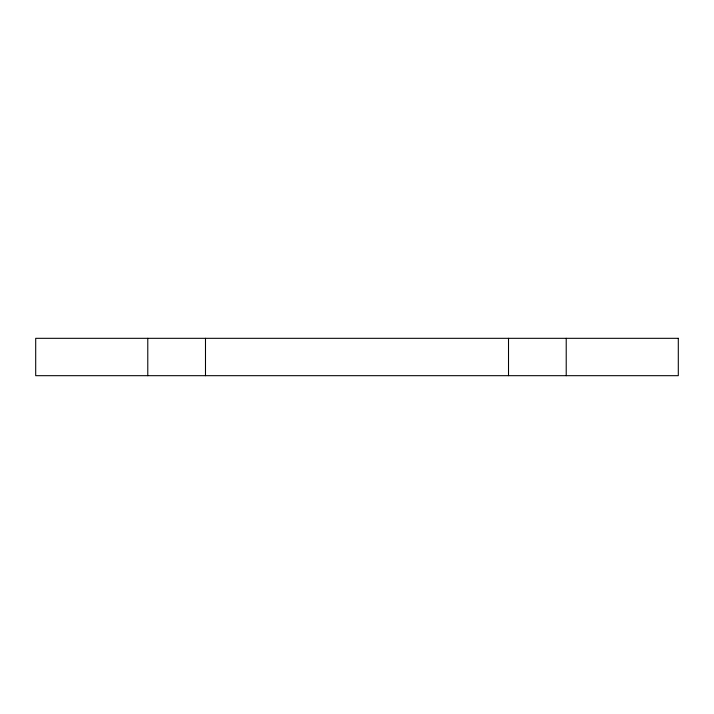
<?xml version="1.0" encoding="UTF-8"?>
<svg xmlns="http://www.w3.org/2000/svg" width="714" height="714" viewBox="0 0 714 714"><rect width="100%" height="100%" fill="white"/><g stroke="black" fill="none" stroke-linecap="round" stroke-linejoin="round"><path stroke-width="1.07" d="M566.22 338.32L566.22 375.68M508.511 338.32L508.511 375.68M205.489 338.32L205.489 375.68M147.78 338.32L147.78 375.68M678.3 338.32L35.7 338.32L35.7 375.68L678.3 375.68L678.3 338.32"/></g></svg>
